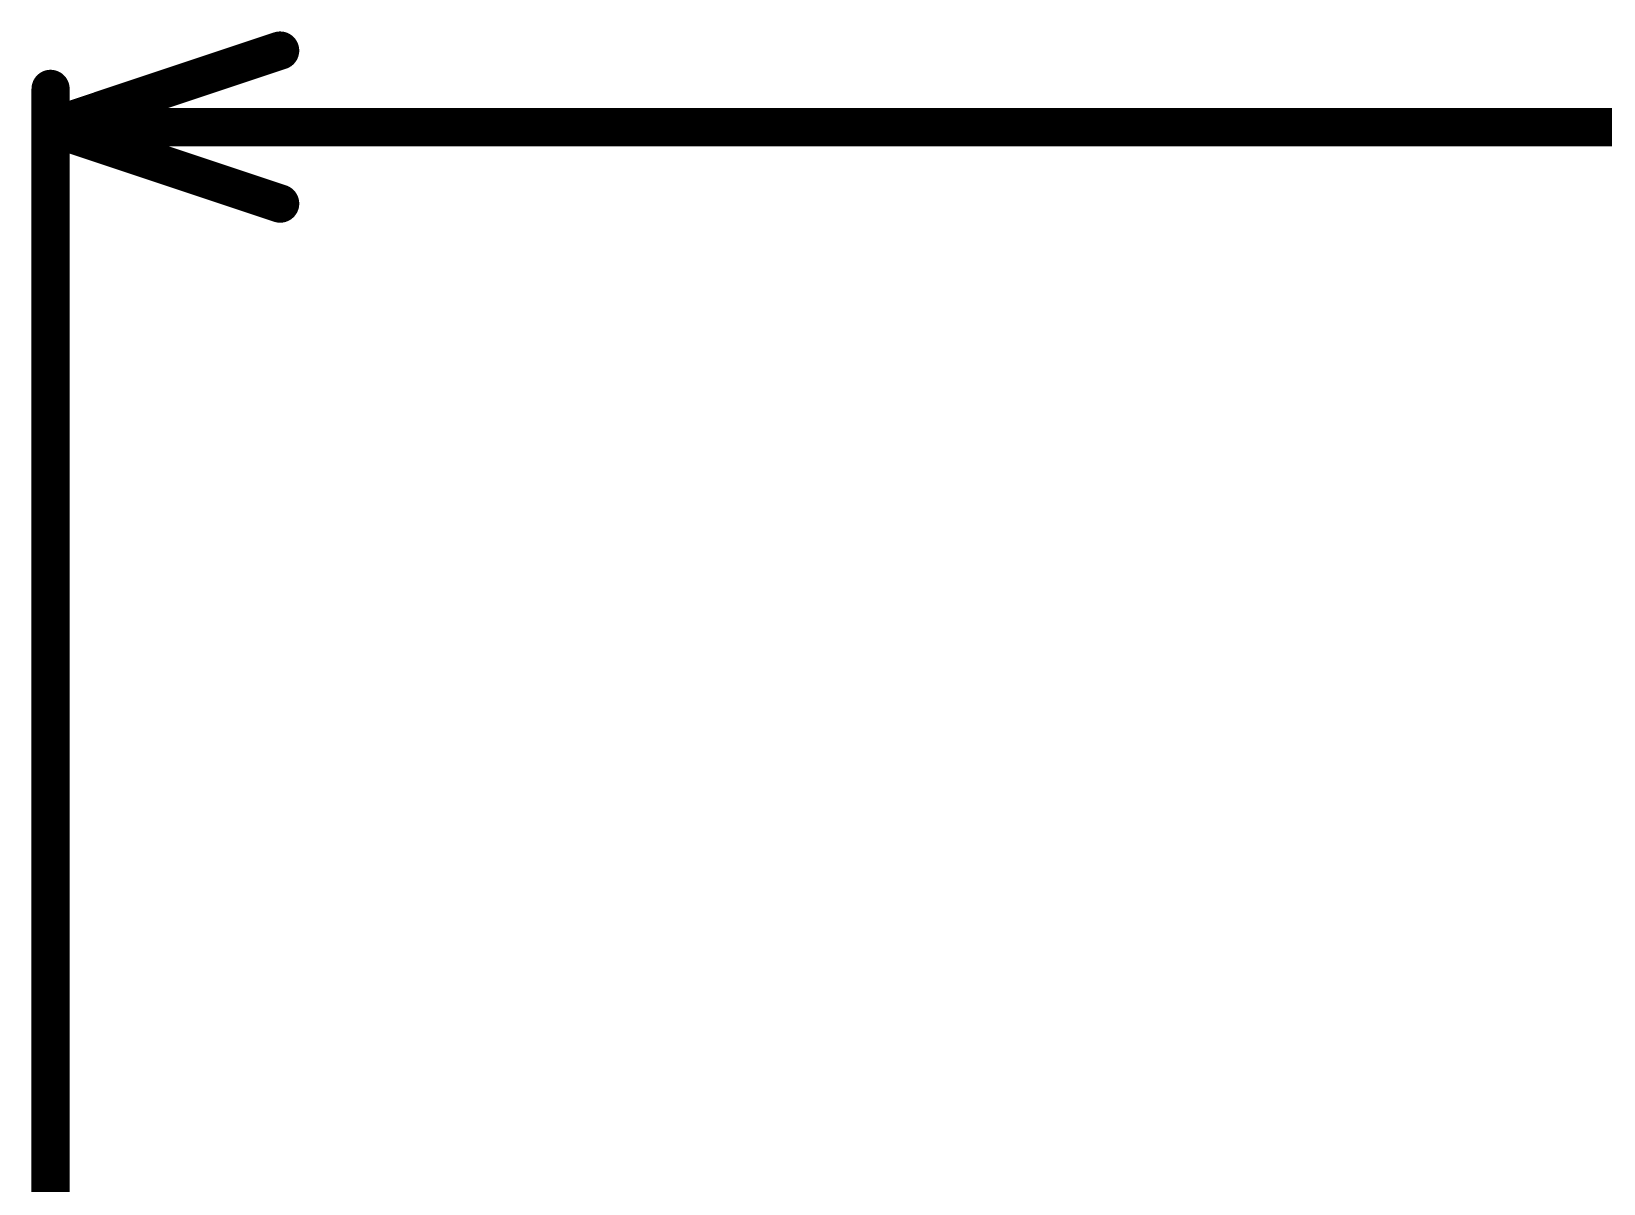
# Model space of a CAD drawing. Header units: inches. Extents: x 22 to 371, y 55 to 284.
# Drawn here: x 22.48 to 32.92, y 195.42 to 203.07 of the extents above; entities that cross this region are included whole.
import ezdxf

# ---------------------------------------------------------------- set-up
doc = ezdxf.new("R2010")
doc.units = ezdxf.units.IN
doc.layers.add('Dimension', color=6, linetype='Continuous')

msp = doc.modelspace()

# ---------------------------------------------------------------- linework, layer by layer
at = {"layer": 'Dimension'}
for points in [[(22.606, 202.438, 0.254, 0.254, 0), (24.13, 202.946, 0.254, 0.254, 0)], [(22.606, 191.499, 0.254, 0.254, 0), (22.606, 202.692, 0.254, 0.254, 0)], [(22.606, 202.438, 0.254, 0.254, 0), (24.13, 201.93, 0.254, 0.254, 0)], [(22.606, 202.438, 0.254, 0.254, 0), (110.594, 202.438, 0.254, 0.254, 0)]]:
    msp.add_lwpolyline(points, format="xyseb", dxfattribs=at)
for points in [[(24.067, 202.946, 0.127, 0.127, 1), (24.194, 202.946, 0.127, 0.127, 1)], [(22.543, 202.692, 0.127, 0.127, 1), (22.669, 202.692, 0.127, 0.127, 1)], [(22.543, 202.438, 0.127, 0.127, 1), (22.669, 202.438, 0.127, 0.127, 1)], [(22.543, 202.438, 0.127, 0.127, 1), (22.669, 202.438, 0.127, 0.127, 1)], [(22.543, 202.438, 0.127, 0.127, 1), (22.669, 202.438, 0.127, 0.127, 1)], [(24.067, 201.93, 0.127, 0.127, 1), (24.194, 201.93, 0.127, 0.127, 1)]]:
    msp.add_lwpolyline(points, format="xyseb", close=True, dxfattribs=at)

doc.saveas('drawing.dxf')
